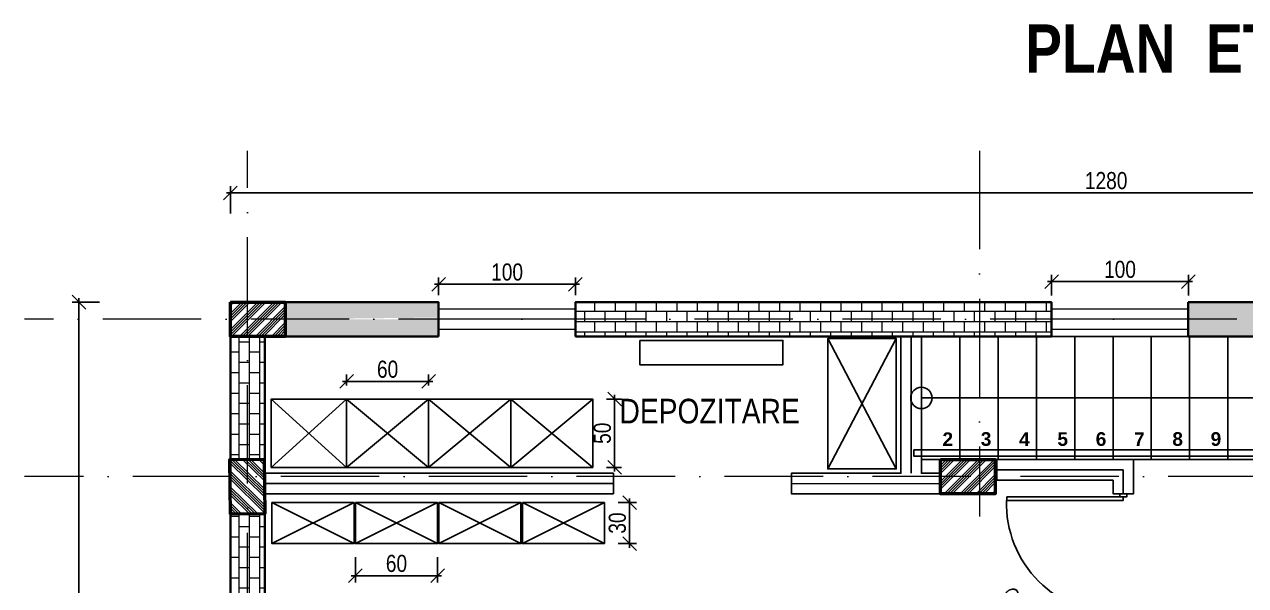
# Model space of a CAD drawing. Header units: centimetres. Extents: x 6698 to 10788, y -16856 to -14452.
# Drawn here: x 6698 to 7591, y -16282 to -15872 of the extents above; entities that cross this region are included whole.
import ezdxf

# ---------------------------------------------------------------- set-up
doc = ezdxf.new("R2010")
doc.units = ezdxf.units.CM
doc.header["$MEASUREMENT"] = 0
doc.linetypes.add('ACAD_ISO10W100', pattern=[18, 12, -3, 0, -3])
doc.layers.get('Defpoints').update_dxf_attribs({"color": 3, "lineweight": 50})
for name, color, linetype, lineweight in [('axe', 1, 'ACAD_ISO10W100', 15), ('caramida', 20, 'Continuous', 35), ('cotare', 64, 'Continuous', 20), ('ferestre', 140, 'Continuous', 9), ('hasura', 252, 'Continuous', 9), ('mobilier dormitor copii', 2, 'Continuous', 25), ('perete rigips', 31, 'Continuous', 25), ('scara', 133, 'Continuous', 25), ('stalp', 5, 'Continuous', 50), ('text', 7, 'Continuous', 30), ('usa', 23, 'Continuous', 15)]:
    doc.layers.add(name, color=color, linetype=linetype, lineweight=lineweight)
doc.styles.add('arial dan', font='arial.ttf', dxfattribs={"width": 0.8})
doc.styles.add('arial narow', font='ARIALN.TTF')
doc.styles.get("Standard").update_dxf_attribs({"font": 'arial.ttf'})
doc.linetypes.add('BATTING', pattern='A,0.0001,-0.1,[134,ltypeshp.shx,S=0.1,R=0,X=-0.1,Y=0],-0.2,[134,ltypeshp.shx,S=0.1,R=180,X=0.1,Y=0],-0.1', length=0.4001)
doc.dimstyles.new('1la50', dxfattribs={"dimtxt": 12.5, "dimasz": 10, "dimexe": 5, "dimexo": 10, "dimgap": 2.5, "dimtad": 1, "dimdec": 1, "dimrnd": 0.5, "dimzin": 12, "dimdsep": 46, "dimtxsty": 'arial dan', "dimblk": 'OBLIQUE', "dimcen": 3, "dimdle": 3, "dimclrd": 256, "dimclre": 256, "dimclrt": 256, "dimadec": 0, "dimazin": 0, "dimtfac": 0.433333, "dimtdec": 1, "dimtmove": 2, "dimatfit": 2, "dimldrblk": 'OPEN30', "dimfxl": 15, "dimfxlon": 1, "dimtolj": 1, "dimtzin": 0, "dimarcsym": 0})
pattern_1 = [(0, (-2372.063, -2964.2235), (0, 7.5), []), (90, (-2372.063, -2964.223), (-15, 9e-16), [7.5, -7.5]), (90, (-2364.563, -2964.223), (-15, 9e-16), [-7.5, 7.5])]

# ---------------------------------------------------------------- blocks, each defined once
blk = doc.blocks.new('usa 90cm')
at = {"layer": 'usa', "lineweight": 25}
for points in [[(0, -5.13), (-2.34, -5.13), (-2.34, 0), (0, 0)], [(-87.66, -5.13), (-90, -5.13), (-90, 0), (-87.66, 0)], [(-87.66, -87.65), (-87.66, -2.57), (-85.14, -2.57), (-85.14, -87.77)]]:
    blk.add_lwpolyline(points, close=True, dxfattribs=at)
blk.add_arc((-82.81, -7.42), 80.51, 268.34574, 1.62651, dxfattribs=at)
blk = doc.blocks.new('_Oblique')
at = {"color": 0, "linetype": 'ByBlock', "lineweight": -2}
blk.add_line((-0.5, -0.5), (0.5, 0.5), dxfattribs=at)
blk = doc.blocks.new('*D1444')
at = {"layer": 'cotare', "lineweight": -2, "transparency": 16777216}
for p, q in [((6849.06, -16010.15), (6849.06, -15990.15)), ((8129.06, -16010.15), (8129.06, -15990.15)), ((6846.06, -15995.15), (8132.06, -15995.15))]:
    blk.add_line(p, q, dxfattribs=at)
at = {"layer": 'Defpoints', "color": 0, "transparency": 16777216}
for p in [(8129.06, -15995.15), (6849.06, -16075.05), (8129.06, -16075.05)]:
    blk.add_point(p, dxfattribs=at)
at = {"layer": 'cotare', "lineweight": -2, "transparency": 16777216, "xscale": 10, "yscale": 10, "zscale": 10, "rotation": 180}
blk.add_blockref('_Oblique', (6849.06, -15995.15), dxfattribs=at)
at = {"layer": 'cotare', "lineweight": -2, "transparency": 16777216, "xscale": 10, "yscale": 10, "zscale": 10}
blk.add_blockref('_Oblique', (8129.06, -15995.15), dxfattribs=at)
at = {"layer": 'cotare', "transparency": 16777216, "insert": (7489.06, -15986.27), "char_height": 12.5, "attachment_point": 5, "style": 'arial dan'}
blk.add_mtext('\\A1;1280', dxfattribs=at)
blk = doc.blocks.new('_Open30')
at = {"color": 0, "linetype": 'ByBlock', "lineweight": -2}
for p, q in [((-1, 0.268), (0, 0)), ((0, 0), (-1, -0.268)), ((0, 0), (-1, 0))]:
    blk.add_line(p, q, dxfattribs=at)
blk = doc.blocks.new('*D1445')
at = {"layer": 'cotare', "lineweight": -2, "transparency": 16777216}
for p, q in [((6738.34, -16072.05), (6738.34, -16658.05)), ((6753.34, -16075.05), (6733.34, -16075.05)), ((6753.34, -16655.05), (6733.34, -16655.05))]:
    blk.add_line(p, q, dxfattribs=at)
at = {"layer": 'Defpoints', "color": 0, "transparency": 16777216}
for p in [(6849.06, -16075.05), (6738.34, -16655.05), (6849.06, -16655.05)]:
    blk.add_point(p, dxfattribs=at)
at = {"layer": 'cotare', "lineweight": -2, "transparency": 16777216, "xscale": 10, "yscale": 10, "zscale": 10}
for p, rotation in [((6738.34, -16075.05), 90), ((6738.34, -16655.05), 270)]:
    blk.add_blockref('_Oblique', p, dxfattribs=dict(at, rotation=rotation))
at = {"layer": 'cotare', "transparency": 16777216, "insert": (6729.45, -16365.05), "char_height": 12.5, "attachment_point": 5, "rotation": 90, "style": 'arial dan'}
blk.add_mtext('\\A1;580', dxfattribs=at)
blk = doc.blocks.new('fereastra medie')
at = {"layer": 'ferestre'}
for p, q in [((100, 0), (0, 0)), ((0, 0), (0, -15)), ((100, 0), (100, -15)), ((100, -7.5), (0, -7.5)), ((100, -15), (0, -15))]:
    blk.add_line(p, q, dxfattribs=at)
blk = doc.blocks.new('scara cu balustrada')
at = {"layer": 'scara'}
for points in [[(28, -90), (0, -90), (0, 0), (28, 0), (28, -90)], [(56, -90), (28, -90), (28, 0), (56, 0), (56, -90)], [(84, -90), (56, -90), (56, 0), (84, 0), (84, -90)], [(336, 0), (364, -45), (336, -90)], [(112, -90), (84, -90), (84, 0), (112, 0), (112, -90)], [(140, -90), (112, -90), (112, 0), (140, 0), (140, -90)], [(168, -90), (140, -90), (140, 0), (168, 0), (168, -90)], [(196, -90), (168, -90), (168, 0), (196, 0), (196, -90)], [(224, -90), (196, -90), (196, 0), (224, 0), (224, -90)], [(252, -90), (224, -90), (224, 0), (252, 0), (252, -90)], [(280, -90), (252, -90), (252, 0), (280, 0), (280, -90)], [(308, -90), (280, -90), (280, 0), (308, 0), (308, -90)], [(336, -90), (308, -90), (308, 0), (336, 0), (336, -90)], [(364, -90), (336, -90), (336, 0), (364, 0), (364, -90)], [(0, -45), (364, -45)], [(364, -82.96), (-5.53, -82.96), (-5.53, -87.59), (364, -87.59)]]:
    blk.add_lwpolyline(points, dxfattribs=at)
blk.add_circle((0, -45), 7.81, dxfattribs=at)
blk = doc.blocks.new('stalp beton')
at = {"layer": 'hasura'}
h = blk.add_hatch(dxfattribs=at)
h.set_pattern_fill('ANSI34', color=256, scale=11)
h.set_pattern_definition([(45, (-9421.124, 13347.162), (-5.833631, 5.833631), []), (45, (-9419.179, 13347.162), (-5.833631, 5.833631), []), (45, (-9417.235, 13347.162), (-5.833631, 5.833631), []), (45, (-9415.29, 13347.162), (-5.833631, 5.833631), [])])
h.paths.add_polyline_path([(40, 0), (0, 0), (0, -25), (40, -25)])
at = {"layer": 'stalp'}
blk.add_lwpolyline([(0, 0), (40, 0), (40, -25), (0, -25)], close=True, dxfattribs=at)
blk = doc.blocks.new('dulap dormitor copii')
at = {"layer": 'mobilier dormitor copii'}
for p, q in [((0, 0), (60, -30)), ((60, 0), (0, -30)), ((61, 0), (121, -30)), ((121, 0), (61, -30)), ((122, 0), (182, -30)), ((182, 0), (122, -30)), ((183, 0), (243, -30)), ((243, 0), (183, -30))]:
    blk.add_line(p, q, dxfattribs=at)
for points in [[(0, 0), (0, -30), (60, -30), (60, -30), (60, 0), (0, 0)], [(61, 0), (61, -30), (121, -30), (121, -30), (121, 0), (61, 0)], [(122, 0), (122, -30), (182, -30), (182, -30), (182, 0), (122, 0)], [(183, 0), (183, -30), (243, -30), (243, -30), (243, 0), (183, 0)]]:
    blk.add_lwpolyline(points, dxfattribs=at)
blk = doc.blocks.new('dulap depozitare')
at = {"layer": 'mobilier dormitor copii'}
for points in [[(0, 0), (0, -50), (55, -50), (55, 0), (0, 0), (55, -50), (55, 0), (0, -50)], [(55, 0), (55, -50), (115, -50), (115, 0), (55, 0), (115, -50), (115, 0), (55, -50)], [(115, 0), (115, -50), (175, -50), (175, 0), (115, 0), (175, -50), (175, 0), (115, -50)], [(175, 0), (175, -50), (235, -50), (235, 0), (175, 0), (235, -50), (235, 0), (175, -50)]]:
    blk.add_lwpolyline(points, dxfattribs=at)
blk = doc.blocks.new('*D1536')
at = {"layer": 'cotare', "lineweight": -2, "transparency": 16777216}
for p, q in [((6940.38, -16261.5), (6940.38, -16279.98)), ((7000.38, -16261.5), (7000.38, -16279.98)), ((6937.38, -16274.98), (7003.38, -16274.98))]:
    blk.add_line(p, q, dxfattribs=at)
at = {"layer": 'Defpoints', "color": 0, "transparency": 16777216}
for p in [(6940.38, -16251.5), (7000.38, -16251.5), (7000.38, -16274.98)]:
    blk.add_point(p, dxfattribs=at)
at = {"layer": 'cotare', "lineweight": -2, "transparency": 16777216, "xscale": 10, "yscale": 10, "zscale": 10, "rotation": 180}
blk.add_blockref('_Oblique', (6940.38, -16274.98), dxfattribs=at)
at = {"layer": 'cotare', "lineweight": -2, "transparency": 16777216, "xscale": 10, "yscale": 10, "zscale": 10}
blk.add_blockref('_Oblique', (7000.38, -16274.98), dxfattribs=at)
at = {"layer": 'cotare', "transparency": 16777216, "insert": (6970.38, -16266.09), "char_height": 12.5, "attachment_point": 5, "style": 'arial dan'}
blk.add_mtext('\\A1;60', dxfattribs=at)
blk = doc.blocks.new('*D1537')
at = {"layer": 'cotare', "lineweight": -2, "transparency": 16777216}
for p, q in [((6996.89, -16133), (6930.89, -16133)), ((6933.89, -16135.87), (6933.89, -16128)), ((6993.89, -16135.87), (6993.89, -16128))]:
    blk.add_line(p, q, dxfattribs=at)
at = {"layer": 'Defpoints', "color": 0, "transparency": 16777216}
for p in [(6933.89, -16133), (6933.89, -16145.87), (6993.89, -16145.87)]:
    blk.add_point(p, dxfattribs=at)
at = {"layer": 'cotare', "lineweight": -2, "transparency": 16777216, "xscale": 10, "yscale": 10, "zscale": 10, "rotation": 180}
blk.add_blockref('_Oblique', (6933.89, -16133), dxfattribs=at)
at = {"layer": 'cotare', "lineweight": -2, "transparency": 16777216, "xscale": 10, "yscale": 10, "zscale": 10}
blk.add_blockref('_Oblique', (6993.89, -16133), dxfattribs=at)
at = {"layer": 'cotare', "transparency": 16777216, "insert": (6963.89, -16124.12), "char_height": 12.5, "attachment_point": 5, "style": 'arial dan'}
blk.add_mtext('\\A1;60', dxfattribs=at)
blk = doc.blocks.new('*D1538')
at = {"layer": 'cotare', "lineweight": -2, "transparency": 16777216}
for p, q in [((7129.74, -16198.87), (7129.74, -16142.87)), ((7123.89, -16145.87), (7134.74, -16145.87)), ((7123.89, -16195.87), (7134.74, -16195.87))]:
    blk.add_line(p, q, dxfattribs=at)
at = {"layer": 'Defpoints', "color": 0, "transparency": 16777216}
for p in [(7113.89, -16145.87), (7129.74, -16145.87), (7113.89, -16195.87)]:
    blk.add_point(p, dxfattribs=at)
at = {"layer": 'cotare', "lineweight": -2, "transparency": 16777216, "xscale": 10, "yscale": 10, "zscale": 10}
for p, rotation in [((7129.74, -16145.87), 90), ((7129.74, -16195.87), 270)]:
    blk.add_blockref('_Oblique', p, dxfattribs=dict(at, rotation=rotation))
at = {"layer": 'cotare', "transparency": 16777216, "insert": (7120.86, -16170.87), "char_height": 12.5, "attachment_point": 5, "rotation": 90, "style": 'arial dan'}
blk.add_mtext('\\A1;50', dxfattribs=at)
blk = doc.blocks.new('*D1539')
at = {"layer": 'cotare', "lineweight": -2, "transparency": 16777216}
for p, q in [((7132.38, -16221.5), (7145.72, -16221.5)), ((7140.72, -16254.5), (7140.72, -16218.5)), ((7132.38, -16251.5), (7145.72, -16251.5))]:
    blk.add_line(p, q, dxfattribs=at)
at = {"layer": 'Defpoints', "color": 0, "transparency": 16777216}
for p in [(7122.38, -16221.5), (7140.72, -16221.5), (7122.38, -16251.5)]:
    blk.add_point(p, dxfattribs=at)
at = {"layer": 'cotare', "lineweight": -2, "transparency": 16777216, "xscale": 10, "yscale": 10, "zscale": 10}
for p, rotation in [((7140.72, -16221.5), 90), ((7140.72, -16251.5), 270)]:
    blk.add_blockref('_Oblique', p, dxfattribs=dict(at, rotation=rotation))
at = {"layer": 'cotare', "transparency": 16777216, "insert": (7131.83, -16236.5), "char_height": 12.5, "attachment_point": 5, "rotation": 90, "style": 'arial dan'}
blk.add_mtext('\\A1;30', dxfattribs=at)
blk = doc.blocks.new('*D1543')
at = {"layer": 'cotare', "lineweight": -2, "transparency": 16777216}
blk.add_line((7481.19, -16347.86), (7459.44, -16327.23), dxfattribs=at)
at = {"layer": 'Defpoints', "color": 0, "transparency": 16777216}
for p in [(7461.61, -16329.3), (7479.01, -16345.8)]:
    blk.add_point(p, dxfattribs=at)
at = {"layer": 'cotare', "lineweight": -2, "transparency": 16777216, "xscale": 10, "yscale": 10, "zscale": 10}
for p, rotation in [((7461.61, -16329.3), 136.517283112865), ((7479.01, -16345.8), 316.517283112865)]:
    blk.add_blockref('_Oblique', p, dxfattribs=dict(at, rotation=rotation))
at = {"layer": 'cotare', "transparency": 16777216, "insert": (7425.43, -16294.98), "char_height": 12.5, "attachment_point": 5, "rotation": 316.51728, "style": 'arial dan'}
blk.add_mtext('\\A1;∅24', dxfattribs=at)
blk = doc.blocks.new('*D1552')
at = {"layer": 'cotare', "lineweight": -2, "transparency": 16777216}
for p, q in [((7104.22, -16061.97), (6998.22, -16061.97)), ((7001.22, -16070.05), (7001.22, -16056.97)), ((7101.22, -16070.05), (7101.22, -16056.97))]:
    blk.add_line(p, q, dxfattribs=at)
at = {"layer": 'Defpoints', "color": 0, "transparency": 16777216}
for p in [(7001.22, -16061.97), (7001.22, -16080.05), (7101.22, -16080.05)]:
    blk.add_point(p, dxfattribs=at)
at = {"layer": 'cotare', "lineweight": -2, "transparency": 16777216, "xscale": 10, "yscale": 10, "zscale": 10, "rotation": 180}
blk.add_blockref('_Oblique', (7001.22, -16061.97), dxfattribs=at)
at = {"layer": 'cotare', "lineweight": -2, "transparency": 16777216, "xscale": 10, "yscale": 10, "zscale": 10}
blk.add_blockref('_Oblique', (7101.22, -16061.97), dxfattribs=at)
at = {"layer": 'cotare', "transparency": 16777216, "insert": (7051.22, -16053.08), "char_height": 12.5, "attachment_point": 5, "style": 'arial dan'}
blk.add_mtext('\\A1;100', dxfattribs=at)
blk = doc.blocks.new('*D1553')
at = {"layer": 'cotare', "lineweight": -2, "transparency": 16777216}
for p, q in [((7449.17, -16070.07), (7449.17, -16055.03)), ((7549.17, -16070.07), (7549.17, -16055.03)), ((7552.17, -16060.03), (7446.17, -16060.03))]:
    blk.add_line(p, q, dxfattribs=at)
at = {"layer": 'Defpoints', "color": 0, "transparency": 16777216}
for p in [(7449.17, -16060.03), (7449.17, -16080.07), (7549.17, -16080.07)]:
    blk.add_point(p, dxfattribs=at)
at = {"layer": 'cotare', "lineweight": -2, "transparency": 16777216, "xscale": 10, "yscale": 10, "zscale": 10, "rotation": 180}
blk.add_blockref('_Oblique', (7449.17, -16060.03), dxfattribs=at)
at = {"layer": 'cotare', "lineweight": -2, "transparency": 16777216, "xscale": 10, "yscale": 10, "zscale": 10}
blk.add_blockref('_Oblique', (7549.17, -16060.03), dxfattribs=at)
at = {"layer": 'cotare', "transparency": 16777216, "insert": (7499.17, -16051.15), "char_height": 12.5, "attachment_point": 5, "style": 'arial dan'}
blk.add_mtext('\\A1;100', dxfattribs=at)

msp = doc.modelspace()

# ---------------------------------------------------------------- hatches: boundary and pattern name
at = {"layer": 'hasura'}
h = msp.add_hatch(dxfattribs=at)
h.set_pattern_fill('BRICK', color=256, scale=30)
h.set_pattern_definition(pattern_1)
h.paths.add_polyline_path([(7664.06, -16075.05), (7549.06, -16075.05), (7549.06, -16087.55), (7664.06, -16087.55)])
h.paths.add_polyline_path([(7664.06, -16087.55), (7549.06, -16087.55), (7549.06, -16095.05), (7549.06, -16100.05), (7664.06, -16100.05)])
h.paths.add_polyline_path([(7806.56, -16075.05), (7794.06, -16075.05), (7794.06, -16087.55), (7806.56, -16087.55)])
h.paths.add_polyline_path([(7806.56, -16087.55), (7794.06, -16087.55), (7794.06, -16100.05), (7806.56, -16100.05)])
h.paths.add_polyline_path([(8089.06, -16075.05), (7806.56, -16075.05), (7806.56, -16087.55), (8089.06, -16087.55)])
h.paths.add_polyline_path([(8089.06, -16087.55), (7806.56, -16087.55), (7806.56, -16100.05), (7819.06, -16100.05), (8089.06, -16100.05)])
h.paths.add_polyline_path([(7001.22, -16075.05), (6889.06, -16075.05), (6889.06, -16087.55), (7001.22, -16086.3)])
h.paths.add_polyline_path([(7001.22, -16087.55), (6889.06, -16087.55), (6889.06, -16100.05), (7001.22, -16100.05)])
h.paths.add_polyline_path([(7001.22, -16075.05), (7001.22, -16086.3)], flags=17)
h.paths.add_polyline_path([(7001.22, -16087.55), (7001.22, -16100.05), (7424.06, -16100.05), (7001.22, -16100.05)])
h = msp.add_hatch(dxfattribs=at)
h.set_pattern_fill('BRICK', color=256, scale=30)
h.set_pattern_definition(pattern_1)
h.paths.add_polyline_path([(7396.56, -16075.05), (7101.22, -16075.05), (7101.22, -16087.55), (7396.56, -16087.55)])
h.paths.add_polyline_path([(7396.56, -16087.55), (7101.22, -16087.55), (7101.22, -16095.05), (7101.22, -16100.05), (7396.56, -16100.05)])
h.paths.add_polyline_path([(7449.06, -16075.05), (7396.56, -16075.05), (7396.56, -16087.55), (7449.06, -16087.55)])
h.paths.add_polyline_path([(7449.06, -16087.55), (7396.56, -16087.55), (7396.56, -16100.05), (7449.06, -16100.05)])
h = msp.add_hatch(dxfattribs=at)
h.set_pattern_fill('BRICK', color=256, scale=30, angle=90)
h.set_pattern_definition([(90, (-2572.063, -2964.2235), (-7.5, 5e-16), []), (180, (-2572.063, -2964.223), (-2e-15, -15), [7.5, -7.5]), (180, (-2572.063, -2956.723), (-2e-15, -15), [-7.5, 7.5])])
h.paths.add_polyline_path([(6861.56, -16530.05), (6854.06, -16530.05), (6849.06, -16530.05), (6849.06, -16630.05), (6861.56, -16630.05)])
h.paths.add_polyline_path([(6874.06, -16530.05), (6861.56, -16530.05), (6861.56, -16630.05), (6874.06, -16630.05)])
h.paths.add_polyline_path([(6861.56, -16230.05), (6849.06, -16230.05), (6849.06, -16370.05), (6861.56, -16370.05)])
h.paths.add_polyline_path([(6874.06, -16230.05), (6861.56, -16230.05), (6861.56, -16370.05), (6874.06, -16370.05)])
h.paths.add_polyline_path([(6861.56, -16100.05), (6849.06, -16100.05), (6849.06, -16190.05), (6861.56, -16190.05)])
h.paths.add_polyline_path([(6874.06, -16100.05), (6861.56, -16100.05), (6861.56, -16190.05), (6874.06, -16190.05)])

# ---------------------------------------------------------------- linework, layer by layer
at = {"layer": 'axe', "linetype": 'ACAD_ISO10W100', "ltscale": 6}
for points in [[(6861.56, -16856.2), (6861.56, -15964.43)], [(7396.56, -15964.43), (7396.56, -16231.66)], [(8341.16, -16087.55), (6698.47, -16087.55)], [(7714.55, -16202.55), (6698.47, -16202.55)]]:
    msp.add_lwpolyline(points, dxfattribs=at)
at = {"layer": 'caramida'}
for points in [[(7001.22, -16100.05), (7001.22, -16075.05), (6849.06, -16075.05), (6849.06, -16370.05), (6874.06, -16370.05), (6874.06, -16100.05), (7001.22, -16100.05)], [(7101.22, -16100.05), (7449.06, -16100.05), (7449.06, -16075.05), (7101.22, -16075.05), (7101.22, -16100.05)]]:
    msp.add_lwpolyline(points, dxfattribs=at)
msp.add_lwpolyline([(7549.06, -16075.05), (7664.06, -16075.05), (7664.06, -16100.05), (7549.06, -16100.05)], close=True, dxfattribs=at)
at = {"layer": 'ferestre'}
msp.add_line((7549.06, -16080.05), (7549.06, -16095.05), dxfattribs=at)
at = {"layer": 'mobilier dormitor copii'}
msp.add_lwpolyline([(7148.25, -16102.96), (7252.86, -16102.96), (7252.86, -16120.79), (7148.25, -16120.79)], close=True, dxfattribs=at)
msp.add_lwpolyline([(7285.61, -16196.94), (7335.61, -16196.94), (7335.61, -16101.69), (7285.61, -16101.69), (7285.61, -16196.94), (7335.61, -16101.69), (7285.61, -16101.69), (7335.61, -16196.94)], dxfattribs=at)
at = {"layer": 'perete rigips', "linetype": 'BATTING', "ltscale": 18}
for p, q in [((7409.06, -16197.55), (7501.5, -16197.55)), ((7501.5, -16197.55), (7501.56, -16215.05)), ((7129.06, -16207.55), (6874.06, -16207.55))]:
    msp.add_line(p, q, dxfattribs=at)
at = {"layer": 'perete rigips'}
msp.add_line((7129.06, -16200.05), (7129.06, -16215.05), dxfattribs=at)
for points in [[(7369.06, -16200.05), (7354.06, -16200.05), (7354.06, -16100.05), (7339.06, -16100.05), (7339.06, -16200.05), (7259.06, -16200.05), (7259.06, -16215.05), (7370.06, -16215.05)], [(7494.06, -16205.05), (7409.06, -16205.05), (7409.06, -16190.05), (7509.06, -16190.05), (7509.06, -16215.05), (7494.06, -16215.05), (7494.06, -16205.05)], [(7129.06, -16200.05), (6874.06, -16200.05)], [(7129.06, -16215.05), (6874.06, -16215.05)]]:
    msp.add_lwpolyline(points, dxfattribs=at)
at = {"layer": 'perete rigips', "linetype": 'BATTING', "ltscale": 18}
for points in [[(7346.56, -16200.05), (7346.56, -16100.05)], [(7368.06, -16207.55), (7259.21, -16207.77)]]:
    msp.add_lwpolyline(points, dxfattribs=at)

# ---------------------------------------------------------------- block references
at = {"layer": 'hasura'}
for name, p in [('stalp beton', (6849.06, -16075.05)), ('fereastra medie', (7001.22, -16080.05)), ('fereastra medie', (7449.17, -16080.07)), ('scara cu balustrada', (7354.06, -16100.05)), ('dulap depozitare', (6878.89, -16145.87)), ('stalp beton', (7368.06, -16190.05)), ('dulap dormitor copii', (6879.38, -16221.5))]:
    msp.add_blockref(name, p, dxfattribs=at)
at = {"layer": 'hasura', "rotation": 90.54077367230512}
msp.add_blockref('stalp beton', (6849.06, -16230.05), dxfattribs=at)
at = {"layer": 'scara', "rotation": 270}
msp.add_blockref('usa 90cm', (7504.13, -16305.05), dxfattribs=at)

# ---------------------------------------------------------------- texts
at = {"layer": 'scara', "char_height": 10, "width": 315.5169, "attachment_point": 8, "line_spacing_factor": 0.85}
for s, insert in [('{\\fArial|b1|i0|c0|p34;2}', (7373.3, -16180.22)), ('{\\fArial|b1|i0|c0|p34;3}', (7401.3, -16180.22)), ('{\\fArial|b1|i0|c0|p34;4}', (7429.3, -16180.22)), ('{\\fArial|b1|i0|c0|p34;5}', (7457.3, -16180.22)), ('{\\fArial|b1|i0|c0|p34;6}', (7485.3, -16180.22)), ('{\\fArial|b1|i0|c0|p34;7}', (7513.3, -16180.22)), ('{\\fArial|b1|i0|c0|p34;8}', (7541.3, -16180.22)), ('{\\fArial|b1|i0|c0|p34;9}', (7569.3, -16180.22))]:
    msp.add_mtext(s, dxfattribs=dict(at, insert=insert))
at = {"layer": 'text', "insert": (7547.49, -15877.28), "char_height": 23.328, "attachment_point": 5, "line_spacing_factor": 0.7, "style": 'arial narow'}
msp.add_mtext('{\\fArial Narrow|b1|i0|c0|p34;\\W9.815;   \\W1;\\P\\H0.9877x;\\W9.938;   \\W1;\\P\\H1.528x;PLAN  ETAJ\\P\\H0.65411x;\\W9.938;   }', dxfattribs=at)
at = {"layer": 'text', "insert": (7199.26, -16145.69), "char_height": 18, "width": 354.4674, "attachment_point": 2, "line_spacing_factor": 0.85, "style": 'arial narow'}
msp.add_mtext('DEPOZITARE', dxfattribs=at)

# ---------------------------------------------------------------- dimensions: what is measured, and where the dimension line sits
at = {"layer": 'cotare'}
for base, p1, p2, picture, middle in [((8129.06, -15995.15), (6849.06, -16075.05), (8129.06, -16075.05), '*D1444', (7489.06, -15986.27)), ((7001.22, -16061.97), (7101.22, -16080.05), (7001.22, -16080.05), '*D1552', (7051.22, -16053.08)), ((7449.17, -16060.03), (7549.17, -16080.07), (7449.17, -16080.07), '*D1553', (7499.17, -16051.15)), ((6933.89, -16133), (6993.89, -16145.87), (6933.89, -16145.87), '*D1537', (6963.89, -16124.12)), ((7000.38, -16274.98), (6940.38, -16251.5), (7000.38, -16251.5), '*D1536', (6970.38, -16266.09))]:
    dim = msp.add_linear_dim(base=base, p1=p1, p2=p2, dimstyle='1la50', dxfattribs=at)
    dim.commit()
    dim.dimension.update_dxf_attribs({"geometry": picture, "text_midpoint": middle})
for base, p1, p2, picture, middle in [((6738.34, -16655.05), (6849.06, -16075.05), (6849.06, -16655.05), '*D1445', (6729.45, -16365.05)), ((7129.74, -16145.87), (7113.89, -16195.87), (7113.89, -16145.87), '*D1538', (7120.86, -16170.87)), ((7140.72, -16221.5), (7122.38, -16251.5), (7122.38, -16221.5), '*D1539', (7131.83, -16236.5))]:
    dim = msp.add_linear_dim(base=base, p1=p1, p2=p2, angle=90, dimstyle='1la50', dxfattribs=at)
    dim.commit()
    dim.dimension.update_dxf_attribs({"geometry": picture, "text_midpoint": middle})
dim = msp.add_diameter_dim_2p(p1=(7479.01, -16345.8), p2=(7461.61, -16329.3), dimstyle='1la50', dxfattribs=at)
dim.commit()
dim.dimension.update_dxf_attribs({"geometry": '*D1543', "text_midpoint": (7425.43, -16294.98), "dimtype": 163})

doc.saveas('drawing.dxf')
